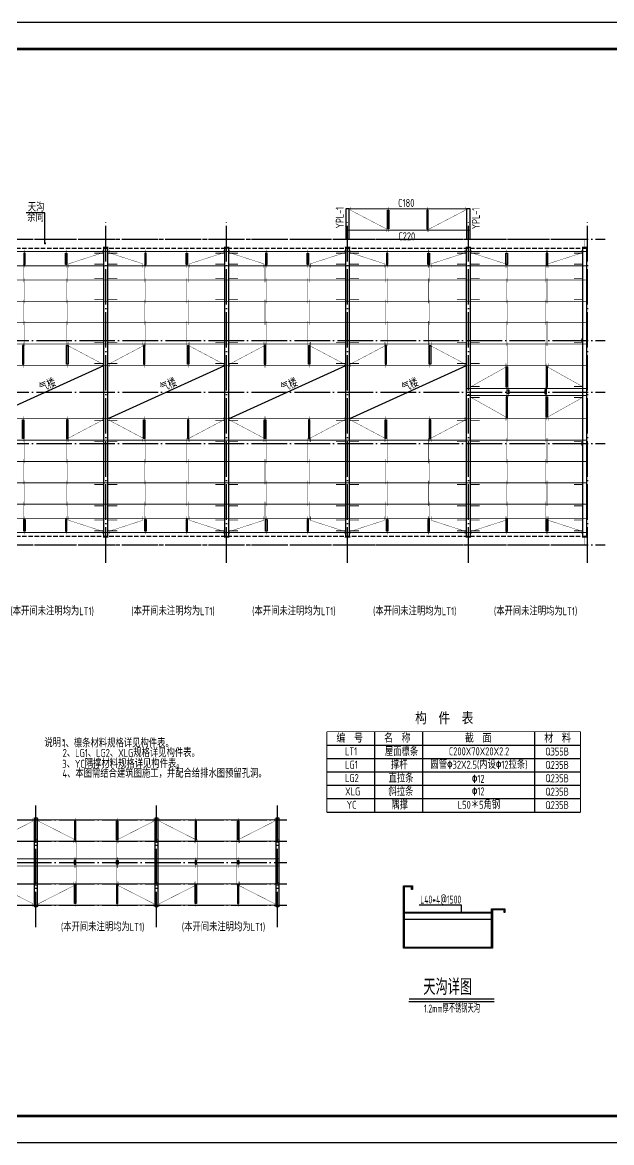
# Model space of a CAD drawing. Extents: x 9834882 to 10005569, y 1691670 to 2510806.
# Drawn here: x 9930504 to 9963654, y 1926920 to 1989920 of the extents above; entities that cross this region are included whole.
import ezdxf
from ezdxf.enums import TextEntityAlignment as Align

# ---------------------------------------------------------------- set-up
doc = ezdxf.new("R2010")
doc.units = 0
doc.header["$LTSCALE"] = 1000
doc.header["$MEASUREMENT"] = 0
for name, pattern in [('CONTINOUS', [0]), ('DASH', [0.35, 0.25, -0.1]), ('DOTE', [2.42, 2, -0.2, 0.02, -0.2])]:
    doc.linetypes.add(name, pattern=pattern)
for name, color, linetype in [('10014', 150, 'CONTINUOUS'), ('BOARD1', 2, 'CONTINOUS'), ('DIM_LEAD', 3, 'CONTINUOUS'), ('DOTE', 8, 'DOTE'), ('PUB_TEXT', 7, 'CONTINUOUS'), ('PUB_TITLE', 4, 'CONTINUOUS'), ('一般文字', 6, 'CONTINUOUS'), ('天沟', 2, 'CONTINUOUS'), ('屋面隅撑', 6, 'CONTINUOUS'), ('柱', 2, 'CONTINUOUS'), ('标注文字', 3, 'CONTINUOUS'), ('梁', 4, 'CONTINUOUS'), ('檩条', 150, 'CONTINUOUS'), ('檩条拉条', 1, 'CONTINUOUS'), ('螺栓孔标注', 6, 'CONTINUOUS')]:
    doc.layers.add(name, color=color, linetype=linetype)
doc.styles.add('-宋体', font='')
doc.styles.add('_HZTXT', font='atssdeng.shx', dxfattribs={"width": 0.8, "bigfont": 'atssdchn.shx'})
doc.styles.add('TSSD_DIMENSION', font='atssdeng.shx', dxfattribs={"width": 0.7, "bigfont": 'atssdchn.shx'})
doc.styles.add('TSSD_REIN', font='atssdeng.shx', dxfattribs={"width": 0.7, "bigfont": 'atssdchn.shx'})
doc.styles.get('-宋体').set_extended_font_data('SimSun')

msp = doc.modelspace()

# ---------------------------------------------------------------- hatches: boundary and pattern name
at = {"layer": '柱'}
for color, points in [(2, [(9935343.9, 1977730.7), (9935043.9, 1977730.7), (9935043.9, 1977698.7), (9935181.9, 1977698.7), (9935181.9, 1977312.7), (9935043.9, 1977312.7), (9935043.9, 1977280.7), (9935343.9, 1977280.7), (9935343.9, 1977312.7), (9935205.9, 1977312.7), (9935205.9, 1977698.7), (9935343.9, 1977698.7)]), (2, [(9942143.9, 1977730.7), (9941843.9, 1977730.7), (9941843.9, 1977698.7), (9941981.9, 1977698.7), (9941981.9, 1977312.7), (9941843.9, 1977312.7), (9941843.9, 1977280.7), (9942143.9, 1977280.7), (9942143.9, 1977312.7), (9942005.9, 1977312.7), (9942005.9, 1977698.7), (9942143.9, 1977698.7)]), (2, [(9948943.9, 1977730.7), (9948643.9, 1977730.7), (9948643.9, 1977698.7), (9948781.9, 1977698.7), (9948781.9, 1977312.7), (9948643.9, 1977312.7), (9948643.9, 1977280.7), (9948943.9, 1977280.7), (9948943.9, 1977312.7), (9948805.9, 1977312.7), (9948805.9, 1977698.7), (9948943.9, 1977698.7)]), (2, [(9955743.9, 1977730.7), (9955443.9, 1977730.7), (9955443.9, 1977698.7), (9955581.9, 1977698.7), (9955581.9, 1977312.7), (9955443.9, 1977312.7), (9955443.9, 1977280.7), (9955743.9, 1977280.7), (9955743.9, 1977312.7), (9955605.9, 1977312.7), (9955605.9, 1977698.7), (9955743.9, 1977698.7)]), (2, [(9962293.9, 1977730.7), (9961993.9, 1977730.7), (9961993.9, 1977698.7), (9962131.9, 1977698.7), (9962131.9, 1977312.7), (9961993.9, 1977312.7), (9961993.9, 1977280.7), (9962293.9, 1977280.7), (9962293.9, 1977312.7), (9962155.9, 1977312.7), (9962155.9, 1977698.7), (9962293.9, 1977698.7)]), (3, [(9962293.9, 1972150.7), (9962293.9, 1971910.7), (9962261.9, 1971910.7), (9962261.9, 1972018.7), (9961975.9, 1972018.7), (9961975.9, 1971910.7), (9961943.9, 1971910.7), (9961943.9, 1972150.7), (9961975.9, 1972150.7), (9961975.9, 1972042.7), (9962261.9, 1972042.7), (9962261.9, 1972150.7)]), (3, [(9962293.9, 1966350.7), (9962293.9, 1966110.7), (9962261.9, 1966110.7), (9962261.9, 1966218.7), (9961975.9, 1966218.7), (9961975.9, 1966110.7), (9961943.9, 1966110.7), (9961943.9, 1966350.7), (9961975.9, 1966350.7), (9961975.9, 1966242.7), (9962261.9, 1966242.7), (9962261.9, 1966350.7)]), (2, [(9935343.9, 1960530.7), (9935043.9, 1960530.7), (9935043.9, 1960562.7), (9935181.9, 1960562.7), (9935181.9, 1960948.7), (9935043.9, 1960948.7), (9935043.9, 1960980.7), (9935343.9, 1960980.7), (9935343.9, 1960948.7), (9935205.9, 1960948.7), (9935205.9, 1960562.7), (9935343.9, 1960562.7)]), (2, [(9942143.9, 1960530.7), (9941843.9, 1960530.7), (9941843.9, 1960562.7), (9941981.9, 1960562.7), (9941981.9, 1960948.7), (9941843.9, 1960948.7), (9941843.9, 1960980.7), (9942143.9, 1960980.7), (9942143.9, 1960948.7), (9942005.9, 1960948.7), (9942005.9, 1960562.7), (9942143.9, 1960562.7)]), (2, [(9948943.9, 1960530.7), (9948643.9, 1960530.7), (9948643.9, 1960562.7), (9948781.9, 1960562.7), (9948781.9, 1960948.7), (9948643.9, 1960948.7), (9948643.9, 1960980.7), (9948943.9, 1960980.7), (9948943.9, 1960948.7), (9948805.9, 1960948.7), (9948805.9, 1960562.7), (9948943.9, 1960562.7)]), (2, [(9955743.9, 1960530.7), (9955443.9, 1960530.7), (9955443.9, 1960562.7), (9955581.9, 1960562.7), (9955581.9, 1960948.7), (9955443.9, 1960948.7), (9955443.9, 1960980.7), (9955743.9, 1960980.7), (9955743.9, 1960948.7), (9955605.9, 1960948.7), (9955605.9, 1960562.7), (9955743.9, 1960562.7)]), (2, [(9962293.9, 1960530.7), (9961993.9, 1960530.7), (9961993.9, 1960562.7), (9962131.9, 1960562.7), (9962131.9, 1960948.7), (9961993.9, 1960948.7), (9961993.9, 1960980.7), (9962293.9, 1960980.7), (9962293.9, 1960948.7), (9962155.9, 1960948.7), (9962155.9, 1960562.7), (9962293.9, 1960562.7)]), (3, [(9931329, 1943975.7), (9931179, 1943975.7), (9931179, 1943943.7), (9931242, 1943943.7), (9931242, 1943807.7), (9931179, 1943807.7), (9931179, 1943775.7), (9931329, 1943775.7), (9931329, 1943807.7), (9931266, 1943807.7), (9931266, 1943943.7), (9931329, 1943943.7)]), (3, [(9938129, 1943975.7), (9937979, 1943975.7), (9937979, 1943943.7), (9938042, 1943943.7), (9938042, 1943807.7), (9937979, 1943807.7), (9937979, 1943775.7), (9938129, 1943775.7), (9938129, 1943807.7), (9938066, 1943807.7), (9938066, 1943943.7), (9938129, 1943943.7)]), (3, [(9944929, 1943975.7), (9944779, 1943975.7), (9944779, 1943943.7), (9944842, 1943943.7), (9944842, 1943807.7), (9944779, 1943807.7), (9944779, 1943775.7), (9944929, 1943775.7), (9944929, 1943807.7), (9944866, 1943807.7), (9944866, 1943943.7), (9944929, 1943943.7)]), (3, [(9931329, 1941575.7), (9931179, 1941575.7), (9931179, 1941543.7), (9931242, 1941543.7), (9931242, 1941407.7), (9931179, 1941407.7), (9931179, 1941375.7), (9931329, 1941375.7), (9931329, 1941407.7), (9931266, 1941407.7), (9931266, 1941543.7), (9931329, 1941543.7)]), (3, [(9938129, 1941575.7), (9937979, 1941575.7), (9937979, 1941543.7), (9938042, 1941543.7), (9938042, 1941407.7), (9937979, 1941407.7), (9937979, 1941375.7), (9938129, 1941375.7), (9938129, 1941407.7), (9938066, 1941407.7), (9938066, 1941543.7), (9938129, 1941543.7)]), (3, [(9944929, 1941575.7), (9944779, 1941575.7), (9944779, 1941543.7), (9944842, 1941543.7), (9944842, 1941407.7), (9944779, 1941407.7), (9944779, 1941375.7), (9944929, 1941375.7), (9944929, 1941407.7), (9944866, 1941407.7), (9944866, 1941543.7), (9944929, 1941543.7)])]:
    msp.add_hatch(color=color, dxfattribs=at).paths.add_polyline_path(points)

# ---------------------------------------------------------------- linework, layer by layer
at = {"layer": '10014', "const_width": 50}
for points in [[(9955693.9, 1979430.7), (9948693.9, 1979430.7)], [(9955693.9, 1978230.7), (9948693.9, 1978230.7)]]:
    msp.add_lwpolyline(points, dxfattribs=at)
at = {"layer": 'BOARD1'}
msp.add_line((9952247.5, 1934846.4), (9957050.8, 1934846.4), dxfattribs=at)
at = {"layer": 'DIM_LEAD'}
msp.add_lwpolyline([(9931770.5, 1977462.6), (9931770.5, 1979215.1), (9930711.7, 1979215.1)], dxfattribs=at)
at = {"layer": 'DIM_LEAD', "const_width": 60}
msp.add_lwpolyline([(9931743.4, 1977492.5, 1), (9931803.4, 1977492.5, 1)], format="xyb", close=True, dxfattribs=at)
at = {"layer": 'DOTE'}
for p, q in [((9935193.9, 1959530.7), (9935193.9, 1978730.7)), ((9941993.9, 1959530.7), (9941993.9, 1978730.7)), ((9948793.9, 1959530.7), (9948793.9, 1978730.7)), ((9955593.9, 1959530.7), (9955593.9, 1978730.7)), ((9962293.9, 1959530.7), (9962293.9, 1978730.7)), ((9907093.9, 1977730.7), (9963293.9, 1977730.7)), ((9907093.9, 1972030.7), (9963293.9, 1972030.7)), ((9907093.9, 1969130.7), (9963293.9, 1969130.7)), ((9907093.9, 1966230.7), (9963293.9, 1966230.7)), ((9907093.9, 1960530.7), (9963293.9, 1960530.7)), ((9931254, 1939029.1), (9931254, 1945910.3)), ((9938054, 1939029.1), (9938054, 1945910.3)), ((9944854, 1939029.1), (9944854, 1945910.3)), ((9903529, 1945075.7), (9945379, 1945075.7)), ((9903529, 1943875.7), (9945379, 1943875.7)), ((9903529, 1942675.7), (9945379, 1942675.7)), ((9903529, 1941475.7), (9945379, 1941475.7)), ((9903529, 1940275.7), (9945379, 1940275.7))]:
    msp.add_line(p, q, dxfattribs=at)
at = {"layer": 'PUB_TEXT', "color": 150}
for p, q in [((9950332.8, 1945512), (9950332.8, 1950025.3)), ((9953032.5, 1945512), (9953032.5, 1950025.3)), ((9959332.8, 1945512), (9959332.8, 1950025.3)), ((9947632.6, 1949273.1), (9961904, 1949273.1)), ((9947632.6, 1948520.9), (9961904, 1948520.9)), ((9947632.6, 1947768.6), (9961904, 1947768.6)), ((9947632.6, 1947768.6), (9961904, 1947768.6)), ((9947632.6, 1947768.6), (9961904, 1947768.6)), ((9947632.6, 1947768.6), (9961904, 1947768.6)), ((9947632.6, 1947016.4), (9961904, 1947016.4)), ((9947632.6, 1946264.2), (9961904, 1946264.2)), ((9947632.6, 1945512), (9961904, 1945512))]:
    msp.add_line(p, q, dxfattribs=at)
at = {"layer": 'PUB_TEXT', "color": 150, "const_width": 39.7}
for points in [[(9947632.6, 1945512), (9947632.6, 1950025.3)], [(9947632.6, 1950025.3), (9961904, 1950025.3)], [(9961904, 1945512), (9961904, 1950025.3)], [(9947632.6, 1945512), (9961904, 1945512)]]:
    msp.add_lwpolyline(points, dxfattribs=at)
at = {"layer": 'PUB_TITLE'}
msp.add_lwpolyline([(9894118.7, 1926919.7), (10005568.7, 1926919.7), (10005568.7, 1989919.7), (9894118.7, 1989919.7)], close=True, dxfattribs=at)
at = {"layer": 'PUB_TITLE', "const_width": 150}
msp.add_lwpolyline([(9897868.7, 1928419.7), (10004068.7, 1928419.7), (10004068.7, 1988419.7), (9897868.7, 1988419.7)], close=True, dxfattribs=at)
at = {"layer": '一般文字', "color": 2, "const_width": 81}
msp.add_lwpolyline([(9952247.5, 1934996.5), (9957050.8, 1934996.5)], dxfattribs=at)
at = {"layer": '天沟', "linetype": 'ByBlock'}
msp.add_lwpolyline([(9951944.6, 1941357.5), (9952444.9, 1941357.5), (9952444.9, 1941157.8), (9952400.3, 1941157.8), (9952400.3, 1941312.8), (9951989.3, 1941312.8), (9951989.3, 1937902.1), (9956899.8, 1937902.1), (9956899.8, 1940057.8), (9957649.9, 1940057.8), (9957649.9, 1939858.1), (9957605.2, 1939858.1), (9957605.2, 1940013.1), (9956944.5, 1940013.1), (9956944.5, 1937857.4), (9951944.6, 1937857.4)], close=True, dxfattribs=at)
for points in [[(9956899.8, 1939857.8), (9951989.3, 1939857.8)], [(9956899.8, 1939817.8), (9951989.3, 1939817.8)], [(9956899.8, 1939457.8), (9951989.3, 1939457.8)]]:
    msp.add_lwpolyline(points, dxfattribs=at)
at = {"layer": '屋面隅撑', "const_width": 50}
for points in [[(9934550.5, 1976937.1), (9935050.5, 1976937.1)], [(9935837.3, 1976937.1), (9935337.3, 1976937.1)], [(9941350.5, 1976937.1), (9941850.5, 1976937.1)], [(9942637.3, 1976937.1), (9942137.3, 1976937.1)], [(9948150.5, 1976937.1), (9948650.5, 1976937.1)], [(9949437.3, 1976937.1), (9948937.3, 1976937.1)], [(9954950.5, 1976937.1), (9955450.5, 1976937.1)], [(9956237.3, 1976937.1), (9955737.3, 1976937.1)], [(9961530.5, 1976937.1), (9962030.5, 1976937.1)], [(9934550.5, 1976324.3), (9935050.5, 1976324.3)], [(9935837.3, 1976324.3), (9935337.3, 1976324.3)], [(9941350.5, 1976324.3), (9941850.5, 1976324.3)], [(9942637.3, 1976324.3), (9942137.3, 1976324.3)], [(9948150.5, 1976324.3), (9948650.5, 1976324.3)], [(9949437.3, 1976324.3), (9948937.3, 1976324.3)], [(9954950.5, 1976324.3), (9955450.5, 1976324.3)], [(9956237.3, 1976324.3), (9955737.3, 1976324.3)], [(9961530.5, 1976324.3), (9962030.5, 1976324.3)], [(9934550.5, 1975524.3), (9935050.5, 1975524.3)], [(9935837.3, 1975524.3), (9935337.3, 1975524.3)], [(9941350.5, 1975524.3), (9941850.5, 1975524.3)], [(9942637.3, 1975524.3), (9942137.3, 1975524.3)], [(9948150.5, 1975524.3), (9948650.5, 1975524.3)], [(9949437.3, 1975524.3), (9948937.3, 1975524.3)], [(9954950.5, 1975524.3), (9955450.5, 1975524.3)], [(9956237.3, 1975524.3), (9955737.3, 1975524.3)], [(9961530.5, 1975524.3), (9962030.5, 1975524.3)], [(9934550.5, 1974324.3), (9935050.5, 1974324.3)], [(9935837.3, 1974324.3), (9935337.3, 1974324.3)], [(9941350.5, 1974324.3), (9941850.5, 1974324.3)], [(9942637.3, 1974324.3), (9942137.3, 1974324.3)], [(9948150.5, 1974324.3), (9948650.5, 1974324.3)], [(9949437.3, 1974324.3), (9948937.3, 1974324.3)], [(9954950.5, 1974324.3), (9955450.5, 1974324.3)], [(9956237.3, 1974324.3), (9955737.3, 1974324.3)], [(9961530.5, 1974324.3), (9962030.5, 1974324.3)], [(9934550.5, 1971924.3), (9935050.5, 1971924.3)], [(9935837.3, 1971924.3), (9935337.3, 1971924.3)], [(9941350.5, 1971924.3), (9941850.5, 1971924.3)], [(9942637.3, 1971924.3), (9942137.3, 1971924.3)], [(9948150.5, 1971924.3), (9948650.5, 1971924.3)], [(9949437.3, 1971924.3), (9948937.3, 1971924.3)], [(9954950.5, 1971924.3), (9955450.5, 1971924.3)], [(9956237.3, 1971924.3), (9955737.3, 1971924.3)], [(9961530.5, 1971924.3), (9962030.5, 1971924.3)], [(9934550.5, 1970737.1), (9935050.5, 1970737.1)], [(9935837.3, 1970737.1), (9935337.3, 1970737.1)], [(9941350.5, 1970737.1), (9941850.5, 1970737.1)], [(9942637.3, 1970737.1), (9942137.3, 1970737.1)], [(9948150.5, 1970737.1), (9948650.5, 1970737.1)], [(9949437.3, 1970737.1), (9948937.3, 1970737.1)], [(9954950.5, 1970737.1), (9955450.5, 1970737.1)], [(9956237.3, 1970737.1), (9955737.3, 1970737.1)], [(9956237.3, 1969437.1), (9955737.3, 1969437.1)], [(9961530.5, 1969437.1), (9962030.5, 1969437.1)], [(9956237.3, 1968824.3), (9955737.3, 1968824.3)], [(9961530.5, 1968824.3), (9962030.5, 1968824.3)], [(9934550.5, 1967524.3), (9935050.5, 1967524.3)], [(9935837.3, 1967524.3), (9935337.3, 1967524.3)], [(9941350.5, 1967524.3), (9941850.5, 1967524.3)], [(9942637.3, 1967524.3), (9942137.3, 1967524.3)], [(9948150.5, 1967524.3), (9948650.5, 1967524.3)], [(9949437.3, 1967524.3), (9948937.3, 1967524.3)], [(9954950.5, 1967524.3), (9955450.5, 1967524.3)], [(9956237.3, 1967524.3), (9955737.3, 1967524.3)], [(9934550.5, 1966337.1), (9935050.5, 1966337.1)], [(9935837.3, 1966337.1), (9935337.3, 1966337.1)], [(9941350.5, 1966337.1), (9941850.5, 1966337.1)], [(9942637.3, 1966337.1), (9942137.3, 1966337.1)], [(9948150.5, 1966337.1), (9948650.5, 1966337.1)], [(9949437.3, 1966337.1), (9948937.3, 1966337.1)], [(9954950.5, 1966337.1), (9955450.5, 1966337.1)], [(9956237.3, 1966337.1), (9955737.3, 1966337.1)], [(9961530.5, 1966337.1), (9962030.5, 1966337.1)], [(9934550.5, 1963937.1), (9935050.5, 1963937.1)], [(9935837.3, 1963937.1), (9935337.3, 1963937.1)], [(9941350.5, 1963937.1), (9941850.5, 1963937.1)], [(9942637.3, 1963937.1), (9942137.3, 1963937.1)], [(9948150.5, 1963937.1), (9948650.5, 1963937.1)], [(9949437.3, 1963937.1), (9948937.3, 1963937.1)], [(9954950.5, 1963937.1), (9955450.5, 1963937.1)], [(9956237.3, 1963937.1), (9955737.3, 1963937.1)], [(9961530.5, 1963937.1), (9962030.5, 1963937.1)], [(9934550.5, 1962737.1), (9935050.5, 1962737.1)], [(9935837.3, 1962737.1), (9935337.3, 1962737.1)], [(9941350.5, 1962737.1), (9941850.5, 1962737.1)], [(9942637.3, 1962737.1), (9942137.3, 1962737.1)], [(9948150.5, 1962737.1), (9948650.5, 1962737.1)], [(9949437.3, 1962737.1), (9948937.3, 1962737.1)], [(9954950.5, 1962737.1), (9955450.5, 1962737.1)], [(9956237.3, 1962737.1), (9955737.3, 1962737.1)], [(9961530.5, 1962737.1), (9962030.5, 1962737.1)], [(9934550.5, 1961937.1), (9935050.5, 1961937.1)], [(9935837.3, 1961937.1), (9935337.3, 1961937.1)], [(9941350.5, 1961937.1), (9941850.5, 1961937.1)], [(9942637.3, 1961937.1), (9942137.3, 1961937.1)], [(9948150.5, 1961937.1), (9948650.5, 1961937.1)], [(9949437.3, 1961937.1), (9948937.3, 1961937.1)], [(9954950.5, 1961937.1), (9955450.5, 1961937.1)], [(9956237.3, 1961937.1), (9955737.3, 1961937.1)], [(9961530.5, 1961937.1), (9962030.5, 1961937.1)], [(9934550.5, 1961324.3), (9935050.5, 1961324.3)], [(9935837.3, 1961324.3), (9935337.3, 1961324.3)], [(9941350.5, 1961324.3), (9941850.5, 1961324.3)], [(9942637.3, 1961324.3), (9942137.3, 1961324.3)], [(9948150.5, 1961324.3), (9948650.5, 1961324.3)], [(9949437.3, 1961324.3), (9948937.3, 1961324.3)], [(9954950.5, 1961324.3), (9955450.5, 1961324.3)], [(9956237.3, 1961324.3), (9955737.3, 1961324.3)], [(9961530.5, 1961324.3), (9962030.5, 1961324.3)]]:
    msp.add_lwpolyline(points, dxfattribs=at)
at = {"layer": '柱', "color": 2, "const_width": 5}
for points in [[(9935343.9, 1977730.7), (9935043.9, 1977730.7), (9935043.9, 1977698.7), (9935181.9, 1977698.7), (9935181.9, 1977312.7), (9935043.9, 1977312.7), (9935043.9, 1977280.7), (9935343.9, 1977280.7), (9935343.9, 1977312.7), (9935205.9, 1977312.7), (9935205.9, 1977698.7), (9935343.9, 1977698.7)], [(9942143.9, 1977730.7), (9941843.9, 1977730.7), (9941843.9, 1977698.7), (9941981.9, 1977698.7), (9941981.9, 1977312.7), (9941843.9, 1977312.7), (9941843.9, 1977280.7), (9942143.9, 1977280.7), (9942143.9, 1977312.7), (9942005.9, 1977312.7), (9942005.9, 1977698.7), (9942143.9, 1977698.7)], [(9948943.9, 1977730.7), (9948643.9, 1977730.7), (9948643.9, 1977698.7), (9948781.9, 1977698.7), (9948781.9, 1977312.7), (9948643.9, 1977312.7), (9948643.9, 1977280.7), (9948943.9, 1977280.7), (9948943.9, 1977312.7), (9948805.9, 1977312.7), (9948805.9, 1977698.7), (9948943.9, 1977698.7)], [(9955743.9, 1977730.7), (9955443.9, 1977730.7), (9955443.9, 1977698.7), (9955581.9, 1977698.7), (9955581.9, 1977312.7), (9955443.9, 1977312.7), (9955443.9, 1977280.7), (9955743.9, 1977280.7), (9955743.9, 1977312.7), (9955605.9, 1977312.7), (9955605.9, 1977698.7), (9955743.9, 1977698.7)], [(9962293.9, 1977730.7), (9961993.9, 1977730.7), (9961993.9, 1977698.7), (9962131.9, 1977698.7), (9962131.9, 1977312.7), (9961993.9, 1977312.7), (9961993.9, 1977280.7), (9962293.9, 1977280.7), (9962293.9, 1977312.7), (9962155.9, 1977312.7), (9962155.9, 1977698.7), (9962293.9, 1977698.7)], [(9935343.9, 1960530.7), (9935043.9, 1960530.7), (9935043.9, 1960562.7), (9935181.9, 1960562.7), (9935181.9, 1960948.7), (9935043.9, 1960948.7), (9935043.9, 1960980.7), (9935343.9, 1960980.7), (9935343.9, 1960948.7), (9935205.9, 1960948.7), (9935205.9, 1960562.7), (9935343.9, 1960562.7)], [(9942143.9, 1960530.7), (9941843.9, 1960530.7), (9941843.9, 1960562.7), (9941981.9, 1960562.7), (9941981.9, 1960948.7), (9941843.9, 1960948.7), (9941843.9, 1960980.7), (9942143.9, 1960980.7), (9942143.9, 1960948.7), (9942005.9, 1960948.7), (9942005.9, 1960562.7), (9942143.9, 1960562.7)], [(9948943.9, 1960530.7), (9948643.9, 1960530.7), (9948643.9, 1960562.7), (9948781.9, 1960562.7), (9948781.9, 1960948.7), (9948643.9, 1960948.7), (9948643.9, 1960980.7), (9948943.9, 1960980.7), (9948943.9, 1960948.7), (9948805.9, 1960948.7), (9948805.9, 1960562.7), (9948943.9, 1960562.7)], [(9955743.9, 1960530.7), (9955443.9, 1960530.7), (9955443.9, 1960562.7), (9955581.9, 1960562.7), (9955581.9, 1960948.7), (9955443.9, 1960948.7), (9955443.9, 1960980.7), (9955743.9, 1960980.7), (9955743.9, 1960948.7), (9955605.9, 1960948.7), (9955605.9, 1960562.7), (9955743.9, 1960562.7)], [(9962293.9, 1960530.7), (9961993.9, 1960530.7), (9961993.9, 1960562.7), (9962131.9, 1960562.7), (9962131.9, 1960948.7), (9961993.9, 1960948.7), (9961993.9, 1960980.7), (9962293.9, 1960980.7), (9962293.9, 1960948.7), (9962155.9, 1960948.7), (9962155.9, 1960562.7), (9962293.9, 1960562.7)]]:
    msp.add_lwpolyline(points, close=True, dxfattribs=at)
at = {"layer": '柱', "color": 3, "const_width": 5}
for points in [[(9962293.9, 1972150.7), (9962293.9, 1971910.7), (9962261.9, 1971910.7), (9962261.9, 1972018.7), (9961975.9, 1972018.7), (9961975.9, 1971910.7), (9961943.9, 1971910.7), (9961943.9, 1972150.7), (9961975.9, 1972150.7), (9961975.9, 1972042.7), (9962261.9, 1972042.7), (9962261.9, 1972150.7)], [(9962293.9, 1966350.7), (9962293.9, 1966110.7), (9962261.9, 1966110.7), (9962261.9, 1966218.7), (9961975.9, 1966218.7), (9961975.9, 1966110.7), (9961943.9, 1966110.7), (9961943.9, 1966350.7), (9961975.9, 1966350.7), (9961975.9, 1966242.7), (9962261.9, 1966242.7), (9962261.9, 1966350.7)], [(9931329, 1943975.7), (9931179, 1943975.7), (9931179, 1943943.7), (9931242, 1943943.7), (9931242, 1943807.7), (9931179, 1943807.7), (9931179, 1943775.7), (9931329, 1943775.7), (9931329, 1943807.7), (9931266, 1943807.7), (9931266, 1943943.7), (9931329, 1943943.7)], [(9938129, 1943975.7), (9937979, 1943975.7), (9937979, 1943943.7), (9938042, 1943943.7), (9938042, 1943807.7), (9937979, 1943807.7), (9937979, 1943775.7), (9938129, 1943775.7), (9938129, 1943807.7), (9938066, 1943807.7), (9938066, 1943943.7), (9938129, 1943943.7)], [(9944929, 1943975.7), (9944779, 1943975.7), (9944779, 1943943.7), (9944842, 1943943.7), (9944842, 1943807.7), (9944779, 1943807.7), (9944779, 1943775.7), (9944929, 1943775.7), (9944929, 1943807.7), (9944866, 1943807.7), (9944866, 1943943.7), (9944929, 1943943.7)], [(9931329, 1941575.7), (9931179, 1941575.7), (9931179, 1941543.7), (9931242, 1941543.7), (9931242, 1941407.7), (9931179, 1941407.7), (9931179, 1941375.7), (9931329, 1941375.7), (9931329, 1941407.7), (9931266, 1941407.7), (9931266, 1941543.7), (9931329, 1941543.7)], [(9938129, 1941575.7), (9937979, 1941575.7), (9937979, 1941543.7), (9938042, 1941543.7), (9938042, 1941407.7), (9937979, 1941407.7), (9937979, 1941375.7), (9938129, 1941375.7), (9938129, 1941407.7), (9938066, 1941407.7), (9938066, 1941543.7), (9938129, 1941543.7)], [(9944929, 1941575.7), (9944779, 1941575.7), (9944779, 1941543.7), (9944842, 1941543.7), (9944842, 1941407.7), (9944779, 1941407.7), (9944779, 1941375.7), (9944929, 1941375.7), (9944929, 1941407.7), (9944866, 1941407.7), (9944866, 1941543.7), (9944929, 1941543.7)]]:
    msp.add_lwpolyline(points, close=True, dxfattribs=at)
at = {"layer": '标注文字', "color": 6}
for p, q in [((9928493.9, 1967630.7), (9935093.9, 1970630.7)), ((9935293.9, 1967630.7), (9941893.9, 1970630.7)), ((9942093.9, 1967630.7), (9948693.9, 1970630.7)), ((9948893.9, 1967630.7), (9955493.9, 1970630.7))]:
    msp.add_line(p, q, dxfattribs=at)
at = {"layer": '梁', "color": 5}
for points in [[(9948693.9, 1977730.7), (9948893.9, 1977730.7), (9948893.9, 1979430.7), (9948693.9, 1979430.7)], [(9955493.9, 1977730.7), (9955693.9, 1977730.7), (9955693.9, 1979430.7), (9955493.9, 1979430.7)]]:
    msp.add_lwpolyline(points, close=True, dxfattribs=at)
at = {"layer": '梁'}
for points in [[(9935293.9, 1960980.7), (9935093.9, 1960980.7), (9935093.9, 1977280.7), (9935293.9, 1977280.7)], [(9942093.9, 1960980.7), (9941893.9, 1960980.7), (9941893.9, 1977280.7), (9942093.9, 1977280.7)], [(9948893.9, 1960980.7), (9948693.9, 1960980.7), (9948693.9, 1977280.7), (9948893.9, 1977280.7)], [(9955693.9, 1960980.7), (9955493.9, 1960980.7), (9955493.9, 1977280.7), (9955693.9, 1977280.7)], [(9962243.9, 1960980.7), (9962043.9, 1960980.7), (9962043.9, 1977280.7), (9962243.9, 1977280.7)], [(9931329, 1940175.7), (9931179, 1940175.7), (9931179, 1945175.7), (9931329, 1945175.7)], [(9938129, 1940175.7), (9937979, 1940175.7), (9937979, 1945175.7), (9938129, 1945175.7)], [(9944929, 1940175.7), (9944779, 1940175.7), (9944779, 1945175.7), (9944929, 1945175.7)]]:
    msp.add_lwpolyline(points, close=True, dxfattribs=at)
at = {"layer": '檩条', "linetype": 'DASH'}
for points in [[(9908093.9, 1977730.7), (9962293.9, 1977730.7)], [(9908093.9, 1977230.7), (9962293.9, 1977230.7)], [(9908093.9, 1961030.7), (9962293.9, 1961030.7)], [(9908093.9, 1960530.7), (9962293.9, 1960530.7)]]:
    msp.add_lwpolyline(points, dxfattribs=at)
at = {"layer": '檩条', "const_width": 50}
for points in [[(9908093.9, 1977030.7), (9962293.9, 1977030.7)], [(9908093.9, 1976230.7), (9962293.9, 1976230.7)], [(9908093.9, 1975430.7), (9962293.9, 1975430.7)], [(9908093.9, 1974230.7), (9962293.9, 1974230.7)], [(9908093.9, 1973030.7), (9962293.9, 1973030.7)], [(9908093.9, 1971830.7), (9962293.9, 1971830.7)], [(9908093.9, 1970630.7), (9962293.9, 1970630.7)], [(9962293.9, 1969330.7), (9955473.9, 1969330.7)], [(9962293.9, 1968930.7), (9955473.9, 1968930.7)], [(9908093.9, 1967630.7), (9962293.9, 1967630.7)], [(9908093.9, 1966430.7), (9962293.9, 1966430.7)], [(9908093.9, 1965230.7), (9962293.9, 1965230.7)], [(9908093.9, 1964030.7), (9962293.9, 1964030.7)], [(9908093.9, 1962830.7), (9962293.9, 1962830.7)], [(9908093.9, 1962030.7), (9962293.9, 1962030.7)], [(9908093.9, 1961230.7), (9962293.9, 1961230.7)], [(9903979, 1945075.7), (9944929, 1945075.7)], [(9903979, 1943875.7), (9944929, 1943875.7)], [(9903979, 1942875.7), (9944929, 1942875.7)], [(9903979, 1942475.7), (9944929, 1942475.7)], [(9903979, 1941475.7), (9944929, 1941475.7)], [(9903979, 1940275.7), (9944929, 1940275.7)]]:
    msp.add_lwpolyline(points, dxfattribs=at)
at = {"layer": '檩条拉条', "color": 1, "const_width": 20}
for points in [[(9948975, 1979529.1), (9948975, 1979352), (9951012.1, 1978291.5), (9951012.1, 1978124.1)], [(9951085.9, 1978132.6), (9951085.9, 1979533.9)], [(9953302, 1978132.6), (9953302, 1979533.9)], [(9955412.9, 1979529.1), (9955412.9, 1979352), (9953375.8, 1978291.5), (9953375.8, 1978124.1)], [(9930627, 1976122.4), (9930627, 1977133.8)], [(9932960.9, 1976122.4), (9932960.9, 1977133.8)], [(9935005.1, 1977122.8), (9935005.1, 1976957.7), (9933103.5, 1976341.5), (9933103.5, 1976119.9)], [(9935382.7, 1977122.8), (9935382.7, 1976957.7), (9937284.4, 1976341.5), (9937284.4, 1976119.9)], [(9937427, 1976122.4), (9937427, 1977133.8)], [(9939760.9, 1976122.4), (9939760.9, 1977133.8)], [(9941805.1, 1977122.8), (9941805.1, 1976957.7), (9939903.5, 1976341.5), (9939903.5, 1976119.9)], [(9942182.7, 1977122.8), (9942182.7, 1976957.7), (9944084.4, 1976341.5), (9944084.4, 1976119.9)], [(9944227, 1976122.4), (9944227, 1977133.8)], [(9946560.9, 1976122.4), (9946560.9, 1977133.8)], [(9948605.1, 1977122.8), (9948605.1, 1976957.7), (9946703.5, 1976341.5), (9946703.5, 1976119.9)], [(9948982.7, 1977122.8), (9948982.7, 1976957.7), (9950884.4, 1976341.5), (9950884.4, 1976119.9)], [(9951027, 1976122.4), (9951027, 1977133.8)], [(9953360.9, 1976122.4), (9953360.9, 1977133.8)], [(9955405.1, 1977122.8), (9955405.1, 1976957.7), (9953503.5, 1976341.5), (9953503.5, 1976119.9)], [(9955782.7, 1977122.8), (9955782.7, 1976957.7), (9957684.4, 1976341.5), (9957684.4, 1976119.9)], [(9957748.4, 1976122.4), (9957748.4, 1977133.8)], [(9960019.5, 1976122.4), (9960019.5, 1977133.8)], [(9961985.1, 1977122.8), (9961985.1, 1976957.7), (9960083.5, 1976341.5), (9960083.5, 1976119.9)], [(9930553.5, 1975298), (9930553.5, 1976322.6)], [(9933034.4, 1975298), (9933034.4, 1976322.6)], [(9937353.5, 1975298), (9937353.5, 1976322.6)], [(9939834.4, 1975298), (9939834.4, 1976322.6)], [(9944153.5, 1975298), (9944153.5, 1976322.6)], [(9946634.4, 1975298), (9946634.4, 1976322.6)], [(9950953.5, 1975298), (9950953.5, 1976322.6)], [(9953434.4, 1975298), (9953434.4, 1976322.6)], [(9957821.9, 1975298), (9957821.9, 1976322.6)], [(9959946, 1975298), (9959946, 1976322.6)], [(9930627, 1974122.4), (9930627, 1975533.8)], [(9932960.9, 1974122.4), (9932960.9, 1975533.8)], [(9937427, 1974122.4), (9937427, 1975533.8)], [(9939760.9, 1974122.4), (9939760.9, 1975533.8)], [(9944227, 1974122.4), (9944227, 1975533.8)], [(9946560.9, 1974122.4), (9946560.9, 1975533.8)], [(9951027, 1974122.4), (9951027, 1975533.8)], [(9953360.9, 1974122.4), (9953360.9, 1975533.8)], [(9957748.4, 1974122.4), (9957748.4, 1975533.8)], [(9960019.5, 1974122.4), (9960019.5, 1975533.8)], [(9930553.5, 1972898), (9930553.5, 1974322.6)], [(9933034.4, 1972898), (9933034.4, 1974322.6)], [(9937353.5, 1972898), (9937353.5, 1974322.6)], [(9939834.4, 1972898), (9939834.4, 1974322.6)], [(9944153.5, 1972898), (9944153.5, 1974322.6)], [(9946634.4, 1972898), (9946634.4, 1974322.6)], [(9950953.5, 1972898), (9950953.5, 1974322.6)], [(9953434.4, 1972898), (9953434.4, 1974322.6)], [(9957821.9, 1972898), (9957821.9, 1974322.6)], [(9959946, 1972898), (9959946, 1974322.6)], [(9930627, 1971722.4), (9930627, 1973133.8)], [(9932960.9, 1971722.4), (9932960.9, 1973133.8)], [(9937427, 1971722.4), (9937427, 1973133.8)], [(9939760.9, 1971722.4), (9939760.9, 1973133.8)], [(9944227, 1971722.4), (9944227, 1973133.8)], [(9946560.9, 1971722.4), (9946560.9, 1973133.8)], [(9951027, 1971722.4), (9951027, 1973133.8)], [(9953360.9, 1971722.4), (9953360.9, 1973133.8)], [(9957748.4, 1971722.4), (9957748.4, 1973133.8)], [(9960019.5, 1971722.4), (9960019.5, 1973133.8)], [(9930553.5, 1970498), (9930553.5, 1971922.6)], [(9933034.4, 1970498), (9933034.4, 1971922.6)], [(9935005.1, 1970548.5), (9935005.1, 1970713.6), (9933103.5, 1971719.9), (9933103.5, 1971941.5)], [(9935382.7, 1970548.5), (9935382.7, 1970713.6), (9937284.4, 1971719.9), (9937284.4, 1971941.5)], [(9937353.5, 1970498), (9937353.5, 1971922.6)], [(9939834.4, 1970498), (9939834.4, 1971922.6)], [(9941805.1, 1970548.5), (9941805.1, 1970713.6), (9939903.5, 1971719.9), (9939903.5, 1971941.5)], [(9942182.7, 1970548.5), (9942182.7, 1970713.6), (9944084.4, 1971719.9), (9944084.4, 1971941.5)], [(9944153.5, 1970498), (9944153.5, 1971922.6)], [(9946634.4, 1970498), (9946634.4, 1971922.6)], [(9948605.1, 1970548.5), (9948605.1, 1970713.6), (9946703.5, 1971719.9), (9946703.5, 1971941.5)], [(9948982.7, 1970548.5), (9948982.7, 1970713.6), (9950884.4, 1971719.9), (9950884.4, 1971941.5)], [(9950953.5, 1970498), (9950953.5, 1971922.6)], [(9953434.4, 1970498), (9953434.4, 1971922.6)], [(9955405.1, 1970548.5), (9955405.1, 1970713.6), (9953503.5, 1971719.9), (9953503.5, 1971941.5)], [(9957821.9, 1970498), (9957821.9, 1971922.6)], [(9959946, 1970498), (9959946, 1971922.6)], [(9955705.6, 1969248.5), (9955705.6, 1969413.6), (9957679.6, 1970519.9), (9957679.6, 1970741.5)], [(9957752.8, 1969198), (9957752.8, 1970722.6)], [(9960015.1, 1969198), (9960015.1, 1970722.6)], [(9962062.3, 1969248.5), (9962062.3, 1969413.6), (9960088.3, 1970519.9), (9960088.3, 1970741.5)], [(9957826, 1968825.2), (9957826, 1969422.6)], [(9959941.8, 1968825.2), (9959941.8, 1969422.6)], [(9955705.6, 1969012.8), (9955705.6, 1968847.7), (9957679.6, 1967741.5), (9957679.6, 1967519.9)], [(9957752.8, 1969063.4), (9957752.8, 1967538.7)], [(9960015.1, 1969063.4), (9960015.1, 1967538.7)], [(9962062.3, 1969012.8), (9962062.3, 1968847.7), (9960088.3, 1967741.5), (9960088.3, 1967519.9)], [(9930553.5, 1967763.4), (9930553.5, 1966338.7)], [(9933034.4, 1967763.4), (9933034.4, 1966338.7)], [(9935005.1, 1967712.8), (9935005.1, 1967547.7), (9933103.5, 1966541.5), (9933103.5, 1966319.9)], [(9935382.7, 1967712.8), (9935382.7, 1967547.7), (9937284.4, 1966541.5), (9937284.4, 1966319.9)], [(9937353.5, 1967763.4), (9937353.5, 1966338.7)], [(9939834.4, 1967763.4), (9939834.4, 1966338.7)], [(9941805.1, 1967712.8), (9941805.1, 1967547.7), (9939903.5, 1966541.5), (9939903.5, 1966319.9)], [(9942182.7, 1967712.8), (9942182.7, 1967547.7), (9944084.4, 1966541.5), (9944084.4, 1966319.9)], [(9944153.5, 1967763.4), (9944153.5, 1966338.7)], [(9946634.4, 1967763.4), (9946634.4, 1966338.7)], [(9948605.1, 1967712.8), (9948605.1, 1967547.7), (9946703.5, 1966541.5), (9946703.5, 1966319.9)], [(9948982.7, 1967712.8), (9948982.7, 1967547.7), (9950884.4, 1966541.5), (9950884.4, 1966319.9)], [(9950953.5, 1967763.4), (9950953.5, 1966338.7)], [(9953434.4, 1967763.4), (9953434.4, 1966338.7)], [(9955405.1, 1967712.8), (9955405.1, 1967547.7), (9953503.5, 1966541.5), (9953503.5, 1966319.9)], [(9957821.9, 1967763.4), (9957821.9, 1966338.7)], [(9959946, 1967763.4), (9959946, 1966338.7)], [(9930627, 1966539), (9930627, 1965127.5)], [(9932960.9, 1966539), (9932960.9, 1965127.5)], [(9937427, 1966539), (9937427, 1965127.5)], [(9939760.9, 1966539), (9939760.9, 1965127.5)], [(9944227, 1966539), (9944227, 1965127.5)], [(9946560.9, 1966539), (9946560.9, 1965127.5)], [(9951027, 1966539), (9951027, 1965127.5)], [(9953360.9, 1966539), (9953360.9, 1965127.5)], [(9957748.4, 1966539), (9957748.4, 1965127.5)], [(9960019.5, 1966539), (9960019.5, 1965127.5)], [(9930553.5, 1965363.4), (9930553.5, 1963938.7)], [(9933034.4, 1965363.4), (9933034.4, 1963938.7)], [(9937353.5, 1965363.4), (9937353.5, 1963938.7)], [(9939834.4, 1965363.4), (9939834.4, 1963938.7)], [(9944153.5, 1965363.4), (9944153.5, 1963938.7)], [(9946634.4, 1965363.4), (9946634.4, 1963938.7)], [(9950953.5, 1965363.4), (9950953.5, 1963938.7)], [(9953434.4, 1965363.4), (9953434.4, 1963938.7)], [(9957821.9, 1965363.4), (9957821.9, 1963938.7)], [(9959946, 1965363.4), (9959946, 1963938.7)], [(9930627, 1964139), (9930627, 1962727.5)], [(9932960.9, 1964139), (9932960.9, 1962727.5)], [(9937427, 1964139), (9937427, 1962727.5)], [(9939760.9, 1964139), (9939760.9, 1962727.5)], [(9944227, 1964139), (9944227, 1962727.5)], [(9946560.9, 1964139), (9946560.9, 1962727.5)], [(9951027, 1964139), (9951027, 1962727.5)], [(9953360.9, 1964139), (9953360.9, 1962727.5)], [(9957748.4, 1964139), (9957748.4, 1962727.5)], [(9960019.5, 1964139), (9960019.5, 1962727.5)], [(9930553.5, 1962963.4), (9930553.5, 1961938.7)], [(9933034.4, 1962963.4), (9933034.4, 1961938.7)], [(9937353.5, 1962963.4), (9937353.5, 1961938.7)], [(9939834.4, 1962963.4), (9939834.4, 1961938.7)], [(9944153.5, 1962963.4), (9944153.5, 1961938.7)], [(9946634.4, 1962963.4), (9946634.4, 1961938.7)], [(9950953.5, 1962963.4), (9950953.5, 1961938.7)], [(9953434.4, 1962963.4), (9953434.4, 1961938.7)], [(9957821.9, 1962963.4), (9957821.9, 1961938.7)], [(9959946, 1962963.4), (9959946, 1961938.7)], [(9930627, 1962139), (9930627, 1961127.5)], [(9932960.9, 1962139), (9932960.9, 1961127.5)], [(9935005.1, 1961138.5), (9935005.1, 1961303.6), (9933103.5, 1961919.9), (9933103.5, 1962141.5)], [(9935382.7, 1961138.5), (9935382.7, 1961303.6), (9937284.4, 1961919.9), (9937284.4, 1962141.5)], [(9937427, 1962139), (9937427, 1961127.5)], [(9939760.9, 1962139), (9939760.9, 1961127.5)], [(9941805.1, 1961138.5), (9941805.1, 1961303.6), (9939903.5, 1961919.9), (9939903.5, 1962141.5)], [(9942182.7, 1961138.5), (9942182.7, 1961303.6), (9944084.4, 1961919.9), (9944084.4, 1962141.5)], [(9944227, 1962139), (9944227, 1961127.5)], [(9946560.9, 1962139), (9946560.9, 1961127.5)], [(9948605.1, 1961138.5), (9948605.1, 1961303.6), (9946703.5, 1961919.9), (9946703.5, 1962141.5)], [(9948982.7, 1961138.5), (9948982.7, 1961303.6), (9950884.4, 1961919.9), (9950884.4, 1962141.5)], [(9951027, 1962139), (9951027, 1961127.5)], [(9953360.9, 1962139), (9953360.9, 1961127.5)], [(9955405.1, 1961138.5), (9955405.1, 1961303.6), (9953503.5, 1961919.9), (9953503.5, 1962141.5)], [(9955782.7, 1961138.5), (9955782.7, 1961303.6), (9957684.4, 1961919.9), (9957684.4, 1962141.5)], [(9957748.4, 1962139), (9957748.4, 1961127.5)], [(9960019.5, 1962139), (9960019.5, 1961127.5)], [(9961985.1, 1961138.5), (9961985.1, 1961303.6), (9960083.5, 1961919.9), (9960083.5, 1962141.5)], [(9931092, 1945157.9), (9931092, 1944992.7), (9929109.7, 1943986.5), (9929109.7, 1943764.9)], [(9931415.9, 1945157.9), (9931415.9, 1944992.7), (9933398.2, 1943986.5), (9933398.2, 1943764.9)], [(9933467.3, 1943743), (9933467.3, 1945167.7)], [(9935840.6, 1943743), (9935840.6, 1945167.7)], [(9937892, 1945157.9), (9937892, 1944992.7), (9935909.7, 1943986.5), (9935909.7, 1943764.9)], [(9938215.9, 1945157.9), (9938215.9, 1944992.7), (9940198.2, 1943986.5), (9940198.2, 1943764.9)], [(9940267.3, 1943743), (9940267.3, 1945167.7)], [(9942640.6, 1943743), (9942640.6, 1945167.7)], [(9944692, 1945157.9), (9944692, 1944992.7), (9942709.7, 1943986.5), (9942709.7, 1943764.9)], [(9933536.5, 1942743), (9933536.5, 1943967.7)], [(9935771.5, 1942743), (9935771.5, 1943967.7)], [(9940336.5, 1942743), (9940336.5, 1943967.7)], [(9942571.5, 1942743), (9942571.5, 1943967.7)], [(9933463.2, 1942370.3), (9933463.2, 1942967.7)], [(9935844.8, 1942370.3), (9935844.8, 1942967.7)], [(9940263.2, 1942370.3), (9940263.2, 1942967.7)], [(9942644.8, 1942370.3), (9942644.8, 1942967.7)], [(9933536.5, 1942608.4), (9933536.5, 1941383.8)], [(9935771.5, 1942608.4), (9935771.5, 1941383.8)], [(9940336.5, 1942608.4), (9940336.5, 1941383.8)], [(9942571.5, 1942608.4), (9942571.5, 1941383.8)], [(9931092, 1940193.6), (9931092, 1940358.7), (9929109.7, 1941364.9), (9929109.7, 1941586.5)], [(9931415.9, 1940193.6), (9931415.9, 1940358.7), (9933398.2, 1941364.9), (9933398.2, 1941586.5)], [(9933467.3, 1941608.4), (9933467.3, 1940183.8)], [(9935840.6, 1941608.4), (9935840.6, 1940183.8)], [(9937892, 1940193.6), (9937892, 1940358.7), (9935909.7, 1941364.9), (9935909.7, 1941586.5)], [(9938215.9, 1940193.6), (9938215.9, 1940358.7), (9940198.2, 1941364.9), (9940198.2, 1941586.5)], [(9940267.3, 1941608.4), (9940267.3, 1940183.8)], [(9942640.6, 1941608.4), (9942640.6, 1940183.8)], [(9944692, 1940193.6), (9944692, 1940358.7), (9942709.7, 1941364.9), (9942709.7, 1941586.5)]]:
    msp.add_lwpolyline(points, dxfattribs=at)
at = {"layer": '檩条拉条', "color": 3}
for points in [[(9951046, 1979367.2), (9951126, 1979367.2), (9951125.9, 1978309.6), (9951045.9, 1978309.6)], [(9953341.9, 1979367.2), (9953261.9, 1979367.2), (9953262, 1978309.6), (9953342, 1978309.6)], [(9930587, 1976298.8), (9930667, 1976298.8), (9930667, 1976949.1), (9930587, 1976949.1)], [(9933000.9, 1976298.8), (9932920.9, 1976298.8), (9932920.9, 1976949.1), (9933000.9, 1976949.1)], [(9937387, 1976298.8), (9937467, 1976298.8), (9937467, 1976949.1), (9937387, 1976949.1)], [(9939800.9, 1976298.8), (9939720.9, 1976298.8), (9939720.9, 1976949.1), (9939800.9, 1976949.1)], [(9944187, 1976298.8), (9944267, 1976298.8), (9944267, 1976949.1), (9944187, 1976949.1)], [(9946600.9, 1976298.8), (9946520.9, 1976298.8), (9946520.9, 1976949.1), (9946600.9, 1976949.1)], [(9950987, 1976298.8), (9951067, 1976298.8), (9951067, 1976949.1), (9950987, 1976949.1)], [(9953400.9, 1976298.8), (9953320.9, 1976298.8), (9953320.9, 1976949.1), (9953400.9, 1976949.1)], [(9957788.4, 1976298.8), (9957708.4, 1976298.8), (9957708.4, 1976949.1), (9957788.4, 1976949.1)], [(9959979.5, 1976298.8), (9960059.5, 1976298.8), (9960059.5, 1976949.1), (9959979.5, 1976949.1)], [(9930513.5, 1970698.8), (9930593.5, 1970698.8), (9930593.5, 1971749.1), (9930513.5, 1971749.1)], [(9933074.4, 1970698.8), (9932994.4, 1970698.8), (9932994.4, 1971749.1), (9933074.4, 1971749.1)], [(9937313.5, 1970698.8), (9937393.5, 1970698.8), (9937393.5, 1971749.1), (9937313.5, 1971749.1)], [(9939874.4, 1970698.8), (9939794.4, 1970698.8), (9939794.4, 1971749.1), (9939874.4, 1971749.1)], [(9944113.5, 1970698.8), (9944193.5, 1970698.8), (9944193.5, 1971749.1), (9944113.5, 1971749.1)], [(9946674.4, 1970698.8), (9946594.4, 1970698.8), (9946594.4, 1971749.1), (9946674.4, 1971749.1)], [(9950913.5, 1970698.8), (9950993.5, 1970698.8), (9950993.5, 1971749.1), (9950913.5, 1971749.1)], [(9953474.4, 1970698.8), (9953394.4, 1970698.8), (9953394.4, 1971749.1), (9953474.4, 1971749.1)], [(9957792.8, 1969398.8), (9957712.8, 1969398.8), (9957712.8, 1970549.1), (9957792.8, 1970549.1)], [(9959975.1, 1969398.8), (9960055.1, 1969398.8), (9960055.1, 1970549.1), (9959975.1, 1970549.1)], [(9957792.8, 1968862.5), (9957712.8, 1968862.5), (9957712.8, 1967712.2), (9957792.8, 1967712.2)], [(9957866, 1969026.1), (9957786, 1969026.1), (9957786, 1969249.1), (9957866, 1969249.1)], [(9959901.8, 1969026.1), (9959981.8, 1969026.1), (9959981.8, 1969249.1), (9959901.8, 1969249.1)], [(9959975.1, 1968862.5), (9960055.1, 1968862.5), (9960055.1, 1967712.2), (9959975.1, 1967712.2)], [(9930513.5, 1967562.5), (9930593.5, 1967562.5), (9930593.5, 1966512.2), (9930513.5, 1966512.2)], [(9933074.4, 1967562.5), (9932994.4, 1967562.5), (9932994.4, 1966512.2), (9933074.4, 1966512.2)], [(9937313.5, 1967562.5), (9937393.5, 1967562.5), (9937393.5, 1966512.2), (9937313.5, 1966512.2)], [(9939874.4, 1967562.5), (9939794.4, 1967562.5), (9939794.4, 1966512.2), (9939874.4, 1966512.2)], [(9944113.5, 1967562.5), (9944193.5, 1967562.5), (9944193.5, 1966512.2), (9944113.5, 1966512.2)], [(9946674.4, 1967562.5), (9946594.4, 1967562.5), (9946594.4, 1966512.2), (9946674.4, 1966512.2)], [(9950913.5, 1967562.5), (9950993.5, 1967562.5), (9950993.5, 1966512.2), (9950913.5, 1966512.2)], [(9953474.4, 1967562.5), (9953394.4, 1967562.5), (9953394.4, 1966512.2), (9953474.4, 1966512.2)], [(9930587, 1961962.5), (9930667, 1961962.5), (9930667, 1961312.2), (9930587, 1961312.2)], [(9933000.9, 1961962.5), (9932920.9, 1961962.5), (9932920.9, 1961312.2), (9933000.9, 1961312.2)], [(9937387, 1961962.5), (9937467, 1961962.5), (9937467, 1961312.2), (9937387, 1961312.2)], [(9939800.9, 1961962.5), (9939720.9, 1961962.5), (9939720.9, 1961312.2), (9939800.9, 1961312.2)], [(9944187, 1961962.5), (9944267, 1961962.5), (9944267, 1961312.2), (9944187, 1961312.2)], [(9946600.9, 1961962.5), (9946520.9, 1961962.5), (9946520.9, 1961312.2), (9946600.9, 1961312.2)], [(9950987, 1961962.5), (9951067, 1961962.5), (9951067, 1961312.2), (9950987, 1961312.2)], [(9953400.9, 1961962.5), (9953320.9, 1961962.5), (9953320.9, 1961312.2), (9953400.9, 1961312.2)], [(9957788.4, 1961962.5), (9957708.4, 1961962.5), (9957708.4, 1961312.2), (9957788.4, 1961312.2)], [(9959979.5, 1961962.5), (9960059.5, 1961962.5), (9960059.5, 1961312.2), (9959979.5, 1961312.2)], [(9933427.3, 1943943.9), (9933507.3, 1943943.9), (9933507.3, 1944994.2), (9933427.3, 1944994.2)], [(9935880.6, 1943943.9), (9935800.6, 1943943.9), (9935800.6, 1944994.2), (9935880.6, 1944994.2)], [(9940227.3, 1943943.9), (9940307.3, 1943943.9), (9940307.3, 1944994.2), (9940227.3, 1944994.2)], [(9942680.6, 1943943.9), (9942600.6, 1943943.9), (9942600.6, 1944994.2), (9942680.6, 1944994.2)], [(9933423.2, 1942571.1), (9933503.2, 1942571.1), (9933503.2, 1942794.2), (9933423.2, 1942794.2)], [(9935884.8, 1942571.1), (9935804.8, 1942571.1), (9935804.8, 1942794.2), (9935884.8, 1942794.2)], [(9940223.2, 1942571.1), (9940303.2, 1942571.1), (9940303.2, 1942794.2), (9940223.2, 1942794.2)], [(9942684.8, 1942571.1), (9942604.8, 1942571.1), (9942604.8, 1942794.2), (9942684.8, 1942794.2)], [(9933427.3, 1941407.6), (9933507.3, 1941407.6), (9933507.3, 1940357.3), (9933427.3, 1940357.3)], [(9935880.6, 1941407.6), (9935800.6, 1941407.6), (9935800.6, 1940357.3), (9935880.6, 1940357.3)], [(9940227.3, 1941407.6), (9940307.3, 1941407.6), (9940307.3, 1940357.3), (9940227.3, 1940357.3)], [(9942680.6, 1941407.6), (9942600.6, 1941407.6), (9942600.6, 1940357.3), (9942680.6, 1940357.3)]]:
    msp.add_lwpolyline(points, close=True, dxfattribs=at)
at = {"layer": '螺栓孔标注', "color": 0}
for p, q in [((9955210.1, 1940272.3), (9952829.3, 1940272.3)), ((9955210.1, 1939857.8), (9955210.1, 1940272.3))]:
    msp.add_line(p, q, dxfattribs=at)

# ---------------------------------------------------------------- texts
at = {"layer": 'PUB_TEXT', "color": 150, "width": 0.8}
for s, height, style, p in [('构  件  表', 600, '-宋体', (9952603.5, 1950503.4)), ('编  号', 450, '-宋体', (9948171.9, 1949465.6)), ('名  称', 450, '-宋体', (9950848.4, 1949465.6)), ('截  面', 450, '-宋体', (9955398.4, 1949465.6)), ('材  料', 450, '-宋体', (9959866.3, 1949465.6)), ('LT1', 450, 'TSSD_REIN', (9948655, 1948699.7)), ('屋面檩条', 450, 'TSSD_REIN', (9950900.6, 1948674.9)), ('LG1', 450, 'TSSD_REIN', (9948660.5, 1947947.5)), ('撑杆', 450, 'TSSD_REIN', (9951240.3, 1947922.7)), ('LG2 ', 450, 'TSSD_REIN', (9948653.6, 1947195.3)), ('直拉条', 450, 'TSSD_REIN', (9951102, 1947170.5)), ('XLG', 450, 'TSSD_REIN', (9948661.6, 1946443.1)), ('斜拉条', 450, 'TSSD_REIN', (9951095.1, 1946418.3)), ('YC', 450, 'TSSD_REIN', (9948745.9, 1945690.8)), ('隅撑', 450, 'TSSD_REIN', (9951258.7, 1945666.1))]:
    msp.add_text(s, height=height, dxfattribs=dict(at, style=style)).set_placement(p)
at = {"layer": 'PUB_TEXT', "style": 'TSSD_DIMENSION', "width": 0.8}
for s, p in [('说明：', (9931739.5, 1949172.2)), ('1、檩条材料规格详见构件表。', (9932762.5, 1949149)), ('2、LG1、LG2、XLG规格详见构件表。', (9932771.9, 1948607.9)), ('3、YC隅撑材料规格详见构件表。', (9932749.3, 1947997.6)), ('4、本图需结合建筑图施工，并配合给排水图预留孔洞。', (9932758.7, 1947449.2))]:
    msp.add_text(s, height=450, dxfattribs=at).set_placement(p)
at = {"layer": 'PUB_TEXT', "color": 150, "style": 'TSSD_REIN', "width": 0.8}
for s, p in [('C200X70X20X2.2', (9956196.1, 1948699.7)), ('Q355B', (9960586.1, 1948688.3)), ('圆管%%13032X2.5(内设%%13012拉条)', (9956190.8, 1947947.5)), ('Q235B', (9960586.1, 1947936.1)), ('%%13012', (9956149.1, 1947152.2)), ('Q235B', (9960586.1, 1947183.9)), ('%%13012', (9956149.1, 1946449.3)), ('Q235B', (9960586.1, 1946431.7)), ('L50＊5角钢', (9956190.8, 1945690.8)), ('Q235B', (9960586.1, 1945679.5))]:
    msp.add_text(s, height=450, dxfattribs=at).set_placement(p, align=Align.CENTER)
at = {"layer": '一般文字', "color": 7, "style": 'TSSD_REIN', "width": 0.8}
msp.add_text('天沟详图', height=900, dxfattribs=at).set_placement((9953062.3, 1935220.8))
at = {"layer": '标注文字', "style": 'TSSD_REIN', "width": 0.8}
for s, p in [('天沟', (9930805.5, 1979289.8)), ('C180', (9951645.9, 1979541.1)), ('余同', (9930775.6, 1978724.5)), ('C220', (9951654, 1977666.2))]:
    msp.add_text(s, height=450, dxfattribs=at).set_placement(p)
at = {"layer": '标注文字', "color": 6, "style": 'TSSD_REIN', "width": 0.8}
for p in [(9931593.4, 1969113), (9938393.4, 1969113), (9945193.4, 1969113), (9951993.4, 1969113)]:
    msp.add_text('气楼', height=450, rotation=24.443954, dxfattribs=at).set_placement(p)
for p in [(9929832.4, 1956579.1), (9936632.4, 1956579.1), (9943432.4, 1956579.1), (9950232.4, 1956579.1), (9957032.4, 1956579.1), (9932674, 1938815.8), (9939474, 1938815.8)]:
    msp.add_text('(本开间未注明均为LT1)', height=450, dxfattribs=at).set_placement(p)
at = {"layer": '梁', "color": 5, "style": 'TSSD_REIN', "width": 0.7}
for p in [(9948585, 1978332.2), (9956241.7, 1978284.9)]:
    msp.add_text('YPL-1', height=450, rotation=90, dxfattribs=at).set_placement(p)
at = {"layer": '螺栓孔标注', "color": 0, "style": '_HZTXT', "width": 0.6}
for s, p in [('L40*4@1500', (9952891.2, 1940363.4)), ('1.2mm厚不锈钢天沟', (9953097.1, 1934234.1, -830.4))]:
    msp.add_text(s, height=450, dxfattribs=at).set_placement(p)

doc.saveas('drawing.dxf')
